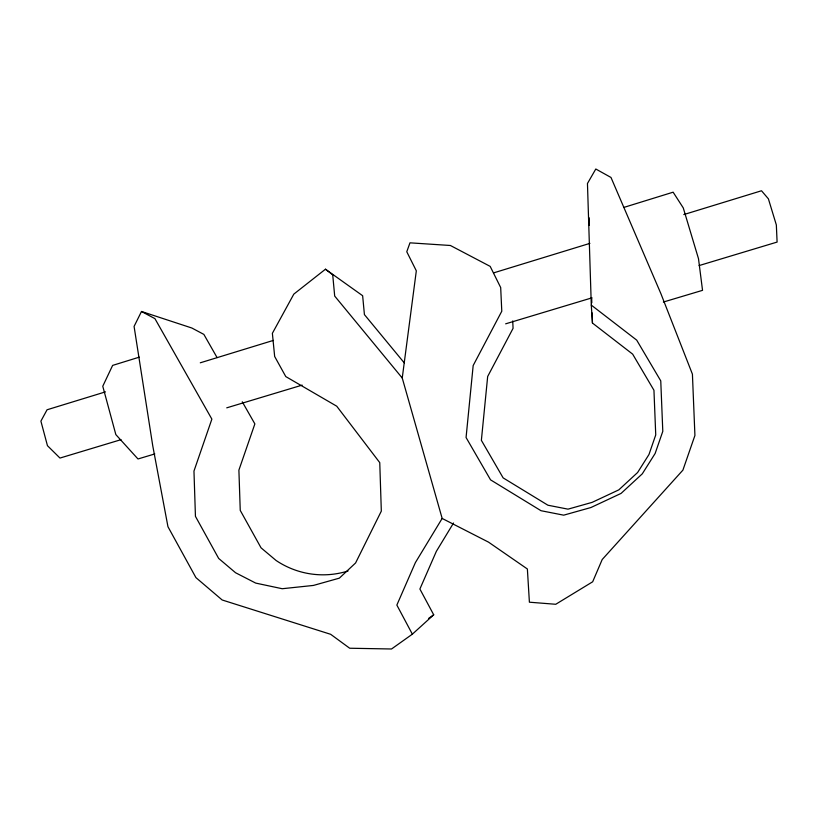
<?xml version="1.0" encoding="UTF-8"?>
<svg xmlns="http://www.w3.org/2000/svg" width="818" height="818" viewBox="0 0 818 818"><rect width="100%" height="100%" fill="white"/><g stroke="black" fill="none" stroke-linecap="round" stroke-linejoin="round"><path stroke-width="1.23" d="M402.241 378.008L416.321 270.83L406.771 251.76L409.982 242.834L450.411 245.492L490.176 266.382L500.688 287.558L501.782 311.229L473.172 365.544L466.066 437.518L490.555 479.849L541.025 510.718L563.694 515.166L590.923 507.528L621.066 493.407L642.294 473.826L655.136 453.479L662.795 431.342L660.76 380.881L636.701 340.124L591.291 305.114L587.457 183.488L595.801 169.009L610.995 177.465L660.862 293.58L692.417 374.153L694.922 435.452L682.907 470.125L602.201 559.522L592.672 581.782L555.749 604.277L529.399 602.201L527.375 568.991L488.51 542.13L442.17 518.448L402.241 378.008L334.695 296.065L332.711 274.817L325.462 269.214L293.815 294.122L272.374 333.315L274.664 356.474L285.779 376.577L336.73 406.198L379.756 462.64L381.321 511.117L355.585 562.968L339.347 578.152L313.437 585.432L282.23 588.725L255.697 583.091L235.553 572.743L218.672 558.438L195.441 516.352L193.968 471.066L211.872 419.123L154.929 318.642L141.494 311.484L134.08 326.423L152.751 445.8L167.956 526.71L195.921 577.61L222.179 599.993L330.656 634.298L349.695 648.234L391.525 648.991L412.364 634.175L433.704 614.799L419.89 589.021L436.362 551.332L453.53 523.019M442.139 518.459L415.38 562.62L396.853 605.075L412.364 634.175M428.55 618.459L433.704 614.799M139.305 357.149L112.628 365.401L102.771 386.239L115.839 434.593L137.986 458.97L154.806 453.939M623.991 207.373L673.132 192.189L683.265 207.905L698.5 258.713L702.539 290.339L663.367 302.046M105.502 391.863L47.055 409.777L40.9 421.137L47.454 445.687L59.97 458.06L121.033 439.665M200.287 362.803L273.345 340.411M493.551 272.905L589.911 243.365M683.797 214.582L761.507 190.758L768.399 198.835L776.343 224.95L777.1 242.077L699.083 265.574M226.739 407.834L302.149 385.125M505.657 323.826L591.854 297.875M348.039 571.015L345.615 571.7A87.076 85.297 88.9 0 1 276.126 560.514L261.034 547.815L240.247 510.401L238.897 470.115L254.868 423.898L242.271 401.802M141.494 311.484L191.831 328.008L203.866 334.398L217.087 357.599M325.462 269.214L362.64 295.717L364.419 314.603L404.256 362.865M591.291 305.114L592.457 323.059L632.662 354.143L653.95 390.258L655.739 434.92L648.971 454.511L637.6 472.518L618.827 489.859L592.13 502.364L568.009 509.154L547.917 505.217L503.131 477.876L481.373 440.329L487.671 376.484L513.07 328.345L512.722 320.932M589.134 217.782L589.379 225.4M591.659 297.691L591.813 302.772M592.14 312.916L592.457 323.059"/></g></svg>
